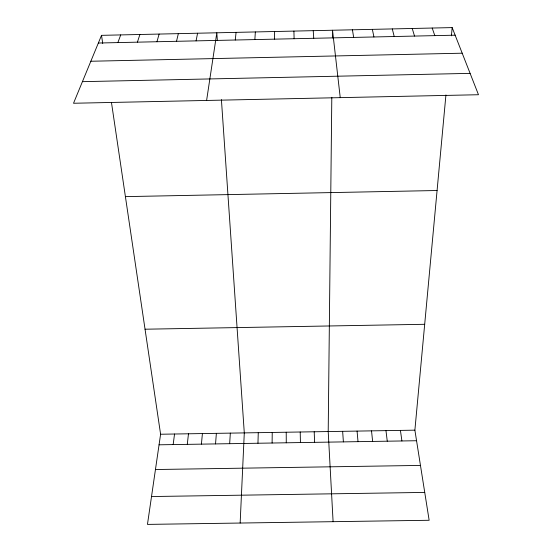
<?xml version="1.0" encoding="UTF-8"?>
<svg xmlns="http://www.w3.org/2000/svg" width="552" height="552" viewBox="0 0 552 552"><rect width="100%" height="100%" fill="white"/><g stroke="black" fill="none" stroke-linecap="round" stroke-linejoin="round"><path stroke-width="0.83" d="M331.807 97.318L328.205 431.554L333.097 521.681M332.442 37.978L332.525 30.243L340.239 97.642M272.108 443.021L272.239 432.451M274.482 39.151L274.627 31.519M257.957 443.242L258.267 432.671M240.148 523.041L244.294 432.899L221.414 99.643M254.865 39.578L255.348 31.947M229.666 443.691L230.329 433.12M215.535 443.911L216.377 433.348M111.511 102.796L160.597 434.238L147.46 524.4L429.145 520.274L414.883 430.167L445.933 94.916M451.405 35.832L452.164 27.6L101.52 35.342L73.519 103.258L478.481 94.73L452.164 27.6M201.404 444.139L202.418 433.568M235.262 40.013L236.077 32.375M187.287 444.36L188.473 433.789M173.169 444.588L174.535 434.017M206.607 100.457L216.819 32.796L217.35 40.503M196.084 40.869L197.575 33.223M176.516 41.303L178.344 33.644M156.961 41.731L159.121 34.072M137.413 42.159L139.911 34.493M117.88 42.587L120.709 34.921M98.353 43.021L455.138 35.183M90.838 61.251L462.203 53.199M82.42 81.661L470.111 73.368M125.407 196.629L437.08 190.516M145.045 329.213L424.688 324.293M160.597 434.238L414.883 430.167M159.059 444.808L416.553 440.731M155.457 469.524L420.458 465.419M151.517 496.538L424.736 492.418M432.195 28.042L434.817 35.632M412.24 28.483L414.511 36.073M392.293 28.925L394.211 36.522M372.358 29.359L373.932 36.963M352.438 29.801L353.659 37.412M101.52 35.342L102.727 43.491M400.421 430.401L401.911 440.958M385.965 430.629L387.269 441.193M371.517 430.864L372.641 441.427M357.075 431.091L358.013 441.655M342.64 431.326L343.392 441.89M313.219 30.671L313.75 38.288M314.205 431.781L314.605 442.345M293.912 31.091L294.106 38.716M300.212 432.002L300.433 442.566M286.226 432.23L286.267 442.794"/></g></svg>
